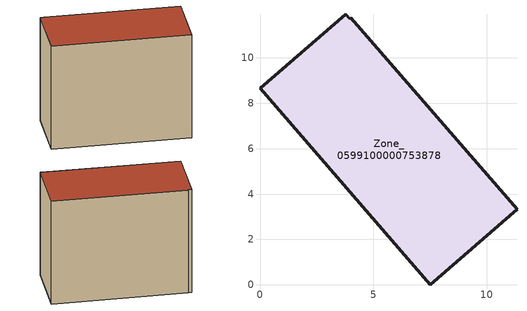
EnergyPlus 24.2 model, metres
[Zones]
Zone_0599100000753878
 floor ground (C_G): 4.01,11.76 11.32,3.32 7.51,0 0,8.65 3.77,11.92 3.95,11.71 z0
 wall outside (C_F): 7.51,0 11.32,3.32 4.01,11.76 3.95,11.71 3.77,11.92 0,8.65 7.51,0 z0:9.34
 roof outside (C_R): 11.32,3.32 4.01,11.76 3.95,11.71 3.77,11.92 0,8.65 7.51,0 z9.34
[BUILDING]
Pand.0599100000753878: North Axis=0; Terrain=City; Loads Convergence Tolerance Value=0.04; Temperature Convergence Tolerance Value=0.4; Solar Distribution=FullExterior; Maximum Number of Warmup Days=25; Minimum Number of Warmup Days=1
[Site:Location]
Rotterdam.The.Hague.AP_ZH_NLD Design_Conditions: Latitude=51.96; Longitude=4.45; Time Zone=1; Elevation=-4.5
[SITE:GROUNDTEMPERATURE:BUILDINGSURFACE]
18, 18, 18, 18, 18, 18, 18, 18, 18, 18, 18, 18
[MATERIAL] Thermal Absorptance=0.9; Solar Absorptance=0.7; Visible Absorptance=0.7
Name | Roughness | Thickness | Conductivity | Density | Specific Heat
G.TI.2006-2014 | MediumSmooth | 0.15 | 0.06 | 540 | 1210
F.TI.2006-2014 | Rough | 0.3 | 0.12 | 1920 | 840
R.TI.2006-2014 | MediumRough | 0.2 | 0.08 | 1500 | 1000
[CONSTRUCTION]
C_G: G.TI.2006-2014
C_F: F.TI.2006-2014
C_R: R.TI.2006-2014
[ZONE]
Zone_0599100000753878: Type=1; Multiplier=1; Ceiling Height=Autocalculate; Volume=Autocalculate; Floor Area=autocalculate; Part of Total Floor Area=Yes
[ZONEINFILTRATION:DESIGNFLOWRATE]
Infil_Zone_0599100000753878: Zone or ZoneList or Space or SpaceList=Zone_0599100000753878; Schedule=AlwaysOn; Design Flow Rate Calculation Method=Flow/Area; Flow Rate per Floor Area=0.0015; Constant Term Coefficient=1; Temperature Term Coefficient=0; Velocity Term Coefficient=0; Velocity Squared Term Coefficient=0
[HVACTEMPLATE:ZONE:IDEALLOADSAIRSYSTEM]
Zone_0599100000753878: Maximum Heating Supply Air Temperature=50; Minimum Cooling Supply Air Temperature=13; Maximum Heating Supply Air Humidity Ratio=0.0156; Minimum Cooling Supply Air Humidity Ratio=0.0077; Heating Limit=NoLimit; Cooling Limit=NoLimit; Dehumidification Control Type=ConstantSensibleHeatRatio; Cooling Sensible Heat Ratio=0.7; Dehumidification Setpoint=60; Humidification Control Type=None; Humidification Setpoint=30; Outdoor Air Method=None; Outdoor Air Flow Rate per Person=0.00944; Outdoor Air Flow Rate per Zone Floor Area=0; Outdoor Air Flow Rate per Zone=0; Demand Controlled Ventilation Type=None; Outdoor Air Economizer Type=NoEconomizer; Heat Recovery Type=None; Sensible Heat Recovery Effectiveness=0.7; Latent Heat Recovery Effectiveness=0.65
[ZONECONTROL:THERMOSTAT]
ThermostatControl_Zone_0599100000753878: Zone or ZoneList=Zone_0599100000753878; Control Type Schedule=DualSetpointControlType; Control 1=Thermostat_Zone_0599100000753878; Temperature Difference Between Cutout And Setpoint=0
[THERMOSTATSETPOINT:DUALSETPOINT]
Thermostat_Zone_0599100000753878: Heating Setpoint Temperature Schedule=HeatingSetpoint_Zone_0599100000753878; Cooling Setpoint Temperature Schedule=CoolingSetpoint_Zone_0599100000753878
[SCHEDULE:COMPACT]
HeatingSetpoint_Zone_0599100000753878: Through: 12/31, For: AllDays, Until: 24:00, 21
CoolingSetpoint_Zone_0599100000753878: Through: 12/31, For: AllDays, Until: 24:00, 24
DualSetpointControlType: Through: 12/31, For: AllDays, Until: 24:00, 4
AlwaysOn: Through: 12/31, For: AllDays, Until: 24:00, 1
